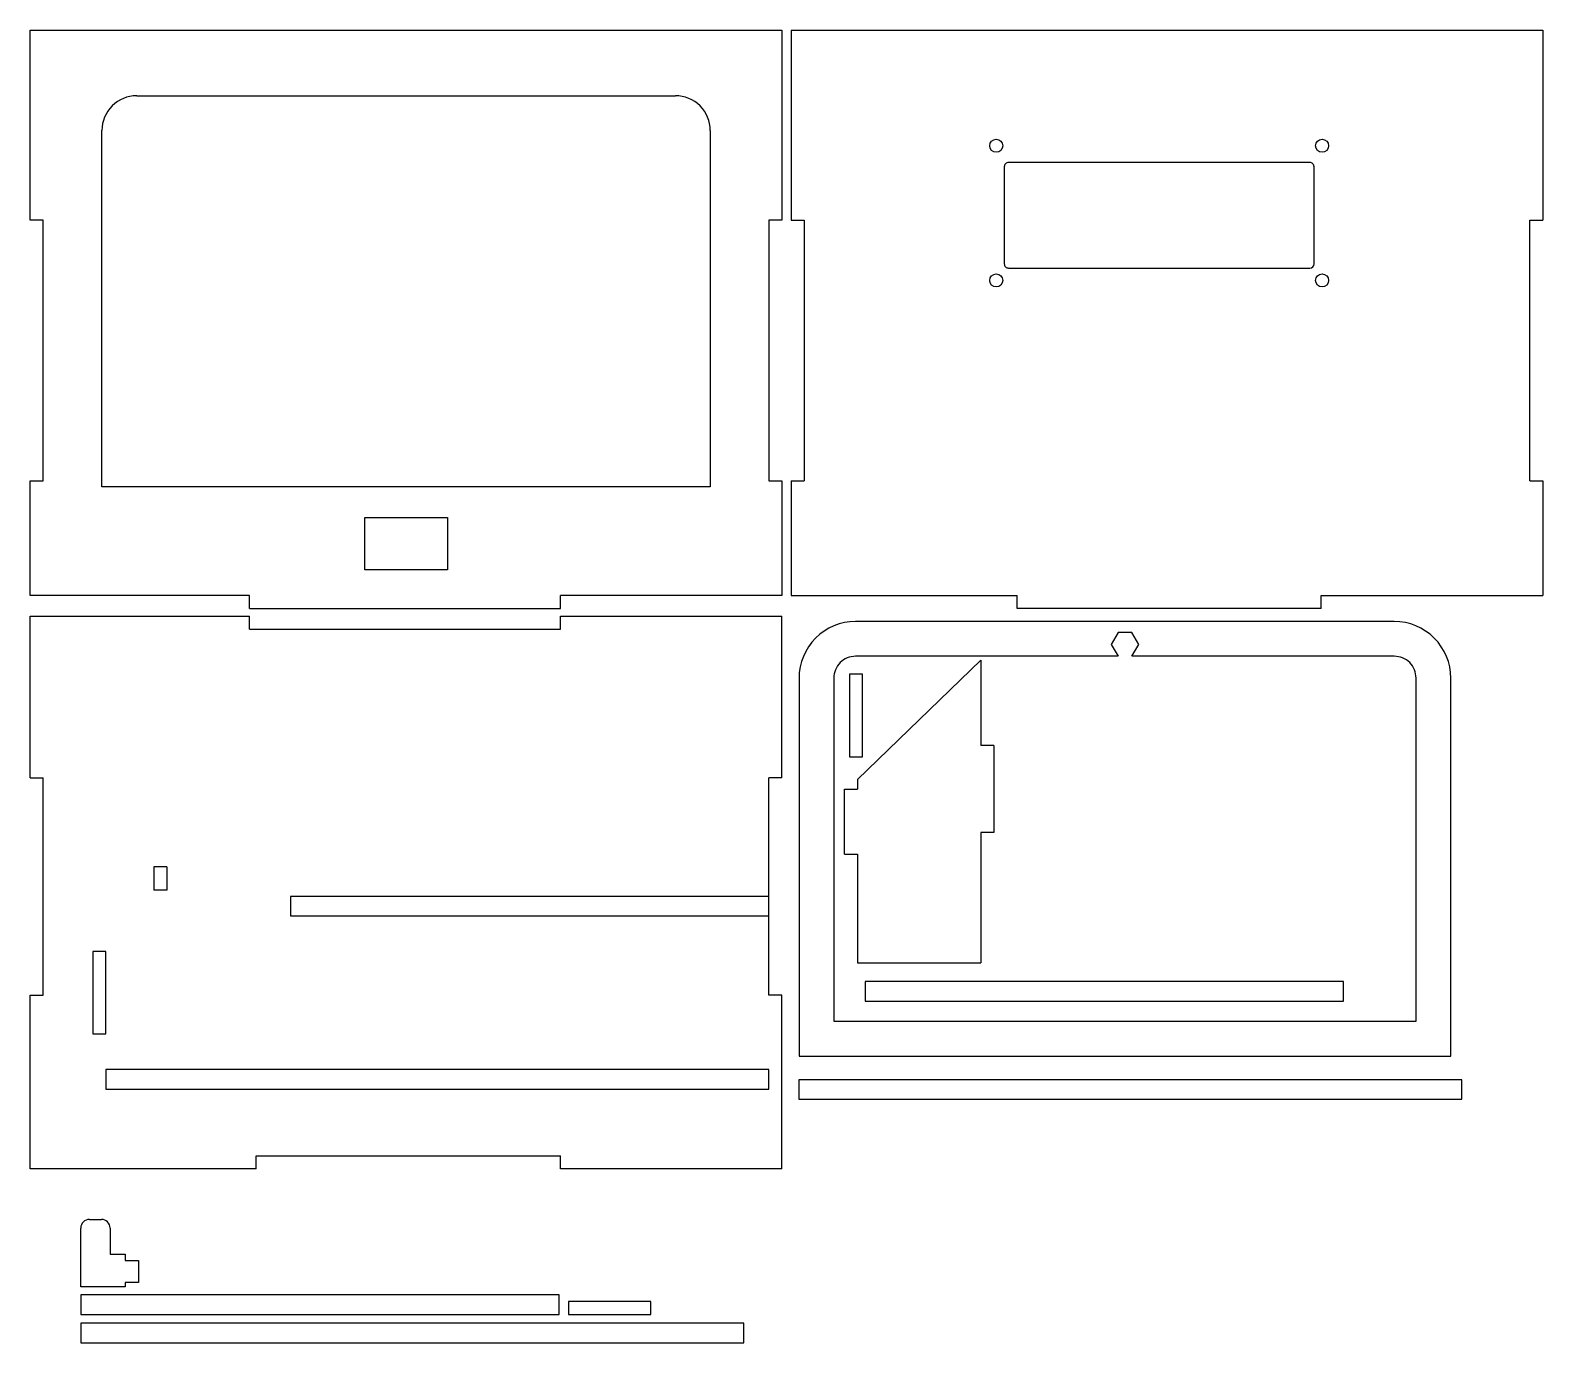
# Model space of a CAD drawing. Header units: millimetres. Extents: x -277 to 743, y -507 to 333.
# Drawn here: x 394.8 to 742.9, y -125.7 to 176.4 of the extents above; entities that cross this region are included whole.
import ezdxf

# ---------------------------------------------------------------- set-up
doc = ezdxf.new("R2010")
doc.units = ezdxf.units.MM
doc.header["$MEASUREMENT"] = 0
doc.layers.add('Camada 1', color=7, linetype='Continuous')

msp = doc.modelspace()

# ---------------------------------------------------------------- linework, layer by layer
at = {"layer": 'Camada 1', "color": 140, "lineweight": 25}
for points in [[(394.8453, 132.6673), (394.8453, 132.6673), (394.8453, 176.3642), (394.8453, 176.3642)], [(394.8453, 176.3642), (394.8453, 176.3642), (567.8453, 176.3642), (567.8453, 176.3642)], [(567.8453, 176.3642), (567.8453, 176.3642), (567.8453, 132.6673), (567.8453, 132.6673)], [(569.9453, 176.303), (569.9453, 176.303), (569.9453, 132.6673), (569.9453, 132.6673)], [(739.9453, 176.303), (739.9453, 176.303), (569.9453, 176.303), (569.9453, 176.303)], [(739.9453, 176.3642), (739.9453, 176.3642), (742.9453, 176.3642), (742.9453, 176.3642)], [(739.9453, 176.3642), (739.9453, 176.3642), (739.9453, 176.303), (739.9453, 176.303)], [(742.9453, 176.3642), (742.9453, 176.3642), (742.9453, 132.6673), (742.9453, 132.6673)], [(419.3453, 161.303), (419.3453, 161.303), (543.3453, 161.303), (543.3453, 161.303)], [(411.3453, 71.303), (411.3453, 71.303), (411.3453, 153.303), (411.3453, 153.303)], [(551.3453, 153.303), (551.3453, 153.303), (551.3453, 71.303), (551.3453, 71.303)], [(619.0103, 144.9342), (619.0103, 144.9342), (619.0103, 122.6342), (619.0103, 122.6342)], [(689.3103, 145.9342), (689.3103, 145.9342), (620.0103, 145.9342), (620.0103, 145.9342)], [(690.3103, 122.6342), (690.3103, 122.6342), (690.3103, 144.9342), (690.3103, 144.9342)], [(397.8453, 132.6673), (397.8453, 132.6673), (394.8453, 132.6673), (394.8453, 132.6673)], [(397.8453, 72.6673), (397.8453, 72.6673), (397.8453, 132.6673), (397.8453, 132.6673)], [(567.8453, 132.6673), (567.8453, 132.6673), (564.8453, 132.6673), (564.8453, 132.6673)], [(564.8453, 132.6673), (564.8453, 132.6673), (564.8453, 72.6673), (564.8453, 72.6673)], [(569.9453, 132.6673), (569.9453, 132.6673), (572.9453, 132.6673), (572.9453, 132.6673)], [(572.9453, 132.6673), (572.9453, 132.6673), (572.9453, 72.6673), (572.9453, 72.6673)], [(739.9453, 72.6673), (739.9453, 72.6673), (739.9453, 132.6673), (739.9453, 132.6673)], [(739.9453, 132.6673), (739.9453, 132.6673), (742.9453, 132.6673), (742.9453, 132.6673)], [(689.3103, 121.6342), (689.8626, 121.6342), (690.3103, 122.0819), (690.3103, 122.6342)], [(620.0103, 121.6342), (620.0103, 121.6342), (689.3103, 121.6342), (689.3103, 121.6342)], [(394.8453, 46.303), (394.8453, 46.303), (394.8453, 72.6673), (394.8453, 72.6673)], [(394.8453, 72.6673), (394.8453, 72.6673), (397.8453, 72.6673), (397.8453, 72.6673)], [(551.3453, 71.303), (551.3453, 71.303), (411.3453, 71.303), (411.3453, 71.303)], [(564.8453, 72.6673), (564.8453, 72.6673), (567.8453, 72.6673), (567.8453, 72.6673)], [(567.8453, 72.6673), (567.8453, 72.6673), (567.8453, 46.303), (567.8453, 46.303)], [(569.9453, 72.6673), (569.9453, 72.6673), (572.9453, 72.6673), (572.9453, 72.6673)], [(569.9453, 72.6673), (569.9453, 72.6673), (569.9453, 46.303), (569.9453, 46.303)], [(739.9453, 72.6673), (739.9453, 72.6673), (742.9453, 72.6673), (742.9453, 72.6673)], [(742.9453, 72.6673), (742.9453, 72.6673), (742.9453, 46.303), (742.9453, 46.303)], [(471.8453, 64.1922), (471.8453, 64.1922), (490.8453, 64.1922), (490.8453, 64.1922)], [(471.8453, 52.1922), (471.8453, 52.1922), (471.8453, 64.1922), (471.8453, 64.1922)], [(490.8453, 64.1922), (490.8453, 64.1922), (490.8453, 52.1922), (490.8453, 52.1922)], [(490.8453, 52.1922), (490.8453, 52.1922), (471.8453, 52.1922), (471.8453, 52.1922)], [(445.3134, 46.303), (445.3134, 46.303), (394.8453, 46.303), (394.8453, 46.303)], [(445.3134, 43.303), (445.3134, 43.303), (445.3134, 46.303), (445.3134, 46.303)], [(567.8453, 46.303), (567.8453, 46.303), (516.8453, 46.303), (516.8453, 46.303)], [(516.8453, 43.303), (516.8453, 43.303), (516.8453, 46.303), (516.8453, 46.303)], [(569.9453, 46.303), (569.9453, 46.303), (621.9453, 46.303), (621.9453, 46.303)], [(621.9453, 43.303), (621.9453, 43.303), (621.9453, 46.303), (621.9453, 46.303)], [(691.9453, 43.303), (691.9453, 43.303), (691.9453, 46.303), (691.9453, 46.303)], [(691.9453, 46.303), (691.9453, 46.303), (742.9453, 46.303), (742.9453, 46.303)], [(445.3134, 43.303), (445.3134, 43.303), (516.8453, 43.303), (516.8453, 43.303)], [(691.9453, 43.303), (691.9453, 43.303), (621.9453, 43.303), (621.9453, 43.303)], [(394.8453, 41.503), (394.8453, 41.503), (445.3134, 41.503), (445.3134, 41.503)], [(394.8453, 4.3264), (394.8453, 4.3264), (394.8453, 41.503), (394.8453, 41.503)], [(445.3134, 38.503), (445.3134, 38.503), (445.3134, 41.503), (445.3134, 41.503)], [(445.3134, 38.503), (445.3134, 38.503), (516.8453, 38.503), (516.8453, 38.503)], [(516.8453, 41.503), (516.8453, 41.503), (567.8453, 41.503), (567.8453, 41.503)], [(516.8453, 38.503), (516.8453, 38.503), (516.8453, 41.503), (516.8453, 41.503)], [(567.8453, 4.3264), (567.8453, 4.3264), (567.8453, 41.503), (567.8453, 41.503)], [(708.7813, 40.2862), (708.7813, 40.2862), (584.7813, 40.2862), (584.7813, 40.2862)], [(645.1936, 37.7862), (645.1936, 37.7862), (643.6059, 35.0362), (643.6059, 35.0362)], [(643.6059, 35.0362), (643.6059, 35.0362), (645.1936, 32.2862), (645.1936, 32.2862)], [(648.369, 37.7862), (648.369, 37.7862), (645.1936, 37.7862), (645.1936, 37.7862)], [(649.9567, 35.0362), (649.9567, 35.0362), (648.369, 37.7862), (648.369, 37.7862)], [(648.369, 32.2862), (648.369, 32.2862), (649.9567, 35.0362), (649.9567, 35.0362)], [(645.1936, 32.2862), (645.1936, 32.2862), (584.7813, 32.2862), (584.7813, 32.2862)], [(585.2376, 3.9698), (585.2376, 3.9698), (613.5872, 31.4049), (613.5872, 31.4049)], [(613.5872, 31.4049), (613.5872, 31.4049), (613.5872, 11.7193), (613.5872, 11.7193)], [(708.7813, 32.2862), (708.7813, 32.2862), (648.369, 32.2862), (648.369, 32.2862)], [(583.3798, 28.1605), (583.3798, 28.1605), (583.3798, 9.1605), (583.3798, 9.1605)], [(586.3798, 28.1605), (586.3798, 28.1605), (583.3798, 28.1605), (583.3798, 28.1605)], [(586.3798, 9.1605), (586.3798, 9.1605), (586.3798, 28.1605), (586.3798, 28.1605)], [(571.7813, 27.2862), (571.7813, 27.2862), (571.7813, -59.7138), (571.7813, -59.7138)], [(579.7813, 27.2862), (579.7813, 27.2862), (579.7813, -51.7138), (579.7813, -51.7138)], [(713.7813, -51.7138), (713.7813, -51.7138), (713.7813, 27.2862), (713.7813, 27.2862)], [(721.7813, -59.7138), (721.7813, -59.7138), (721.7813, 27.2862), (721.7813, 27.2862)], [(616.5872, 11.7193), (616.5872, 11.7193), (613.5872, 11.7193), (613.5872, 11.7193)], [(616.5872, 11.7193), (616.5872, 11.7193), (616.5872, -8.2807), (616.5872, -8.2807)], [(583.3798, 9.1605), (583.3798, 9.1605), (586.3798, 9.1605), (586.3798, 9.1605)], [(394.8453, 4.3264), (394.8453, 4.3264), (397.8453, 4.3264), (397.8453, 4.3264)], [(397.8453, -45.6736), (397.8453, -45.6736), (397.8453, 4.3264), (397.8453, 4.3264)], [(564.8453, -45.6736), (564.8453, -45.6736), (564.8453, 4.3264), (564.8453, 4.3264)], [(567.8453, 4.3264), (567.8453, 4.3264), (564.8453, 4.3264), (564.8453, 4.3264)], [(585.2376, 3.9698), (585.2376, 3.9698), (585.2376, 1.7193), (585.2376, 1.7193)], [(582.2376, 1.7193), (582.2376, 1.7193), (585.2376, 1.7193), (585.2376, 1.7193)], [(582.2376, -13.2807), (582.2376, -13.2807), (582.2376, 1.7193), (582.2376, 1.7193)], [(613.5872, -8.2807), (613.5872, -8.2807), (613.5872, -38.2807), (613.5872, -38.2807)], [(616.5872, -8.2807), (616.5872, -8.2807), (613.5872, -8.2807), (613.5872, -8.2807)], [(582.2376, -13.2807), (582.2376, -13.2807), (585.2376, -13.2807), (585.2376, -13.2807)], [(585.2376, -13.2807), (585.2376, -13.2807), (585.2376, -38.2807), (585.2376, -38.2807)], [(426.298, -16.2039), (426.298, -16.2039), (423.298, -16.2039), (423.298, -16.2039)], [(423.298, -16.2039), (423.298, -16.2039), (423.298, -21.52), (423.298, -21.52)], [(426.298, -16.2039), (426.298, -16.2039), (426.298, -21.52), (426.298, -21.52)], [(426.298, -21.52), (426.298, -21.52), (423.298, -21.52), (423.298, -21.52)], [(454.7274, -22.9619), (454.7274, -22.9619), (454.7274, -27.4619), (454.7274, -27.4619)], [(564.8453, -22.9619), (564.8453, -22.9619), (454.7274, -22.9619), (454.7274, -22.9619)], [(454.7274, -27.4619), (454.7274, -27.4619), (564.8453, -27.4619), (564.8453, -27.4619)], [(412.248, -35.6368), (412.248, -35.6368), (409.248, -35.6368), (409.248, -35.6368)], [(409.248, -35.6368), (409.248, -35.6368), (409.248, -54.6368), (409.248, -54.6368)], [(412.248, -54.6368), (412.248, -54.6368), (412.248, -35.6368), (412.248, -35.6368)], [(585.2376, -38.2807), (585.2376, -38.2807), (613.5872, -38.2807), (613.5872, -38.2807)], [(586.9709, -42.5895), (586.9709, -42.5895), (586.9709, -47.0895), (586.9709, -47.0895)], [(697.0888, -42.5895), (697.0888, -42.5895), (586.9709, -42.5895), (586.9709, -42.5895)], [(697.0888, -47.0895), (697.0888, -47.0895), (697.0888, -42.5895), (697.0888, -42.5895)], [(394.8453, -45.6736), (394.8453, -45.6736), (397.8453, -45.6736), (397.8453, -45.6736)], [(394.8453, -85.6736), (394.8453, -85.6736), (394.8453, -45.6736), (394.8453, -45.6736)], [(567.8453, -45.6736), (567.8453, -45.6736), (564.8453, -45.6736), (564.8453, -45.6736)], [(567.8453, -85.6736), (567.8453, -85.6736), (567.8453, -45.6736), (567.8453, -45.6736)], [(586.9709, -47.0895), (586.9709, -47.0895), (697.0888, -47.0895), (697.0888, -47.0895)], [(579.7813, -51.7138), (579.7813, -51.7138), (713.7813, -51.7138), (713.7813, -51.7138)], [(409.248, -54.6368), (409.248, -54.6368), (412.248, -54.6368), (412.248, -54.6368)], [(571.7813, -59.7138), (571.7813, -59.7138), (721.7813, -59.7138), (721.7813, -59.7138)], [(412.248, -62.8116), (412.248, -62.8116), (412.248, -67.3116), (412.248, -67.3116)], [(564.8453, -62.8116), (564.8453, -62.8116), (412.248, -62.8116), (412.248, -62.8116)], [(564.8453, -67.3116), (564.8453, -67.3116), (564.8453, -62.8116), (564.8453, -62.8116)], [(571.7284, -65.1673), (571.7284, -65.1673), (571.7284, -69.6673), (571.7284, -69.6673)], [(724.3256, -65.1673), (724.3256, -65.1673), (571.7284, -65.1673), (571.7284, -65.1673)], [(724.3256, -69.6673), (724.3256, -69.6673), (724.3256, -65.1673), (724.3256, -65.1673)], [(412.248, -67.3116), (412.248, -67.3116), (564.8453, -67.3116), (564.8453, -67.3116)], [(571.7284, -69.6673), (571.7284, -69.6673), (724.3256, -69.6673), (724.3256, -69.6673)], [(446.8453, -85.6736), (446.8453, -85.6736), (446.8453, -82.6736), (446.8453, -82.6736)], [(446.8453, -82.6736), (446.8453, -82.6736), (516.8453, -82.6736), (516.8453, -82.6736)], [(516.8453, -85.6736), (516.8453, -85.6736), (516.8453, -82.6736), (516.8453, -82.6736)], [(446.8453, -85.6736), (446.8453, -85.6736), (394.8453, -85.6736), (394.8453, -85.6736)], [(567.8453, -85.6736), (567.8453, -85.6736), (516.8453, -85.6736), (516.8453, -85.6736)], [(406.4777, -114.6925), (406.4777, -114.6925), (406.4777, -119.1925), (406.4777, -119.1925)], [(516.5956, -114.6925), (516.5956, -114.6925), (406.4777, -114.6925), (406.4777, -114.6925)], [(516.5956, -119.1925), (516.5956, -119.1925), (516.5956, -114.6925), (516.5956, -114.6925)], [(537.6956, -116.1925), (537.6956, -116.1925), (518.6956, -116.1925), (518.6956, -116.1925)], [(518.6956, -116.1925), (518.6956, -116.1925), (518.6956, -119.1925), (518.6956, -119.1925)], [(537.6956, -119.1925), (537.6956, -119.1925), (537.6956, -116.1925), (537.6956, -116.1925)], [(406.4777, -119.1925), (406.4777, -119.1925), (516.5956, -119.1925), (516.5956, -119.1925)], [(406.4777, -121.1925), (406.4777, -121.1925), (406.4777, -125.6925), (406.4777, -125.6925)], [(559.0749, -121.1925), (559.0749, -121.1925), (406.4777, -121.1925), (406.4777, -121.1925)], [(518.6956, -119.1925), (518.6956, -119.1925), (537.6956, -119.1925), (537.6956, -119.1925)], [(559.0749, -125.6925), (559.0749, -125.6925), (559.0749, -121.1925), (559.0749, -121.1925)], [(406.4777, -125.6925), (406.4777, -125.6925), (559.0749, -125.6925), (559.0749, -125.6925)]]:
    msp.add_open_spline(points, degree=3, dxfattribs=at)
for points, knots in [([(419.3453, 161.303), (417.2236, 161.303), (415.1887, 160.4601), (413.6884, 158.9598), (412.1882, 157.4595), (411.3453, 155.4247), (411.3453, 153.303)], [0, 0, 0, 0, 0.5, 0.5, 0.5, 1, 1, 1, 1]), ([(551.3453, 153.303), (551.3453, 155.4247), (550.5024, 157.4595), (549.0022, 158.9598), (547.5019, 160.4601), (545.467, 161.303), (543.3453, 161.303)], [0, 0, 0, 0, 0.5, 0.5, 0.5, 1, 1, 1, 1]), ([(618.6603, 149.7842), (618.6603, 150.6126), (617.9887, 151.2842), (617.1603, 151.2842), (616.3319, 151.2842), (615.6603, 150.6126), (615.6603, 149.7842), (615.6603, 148.9558), (616.3319, 148.2842), (617.1603, 148.2842), (617.9887, 148.2842), (618.6603, 148.9558), (618.6603, 149.7842)], [0, 0, 0, 0, 0.25, 0.25, 0.25, 0.5, 0.5, 0.5, 0.75, 0.75, 0.75, 1, 1, 1, 1]), ([(693.6603, 149.7842), (693.6603, 150.6126), (692.9887, 151.2842), (692.1603, 151.2842), (691.3319, 151.2842), (690.6603, 150.6126), (690.6603, 149.7842), (690.6603, 148.9558), (691.3319, 148.2842), (692.1603, 148.2842), (692.9887, 148.2842), (693.6603, 148.9558), (693.6603, 149.7842)], [0, 0, 0, 0, 0.25, 0.25, 0.25, 0.5, 0.5, 0.5, 0.75, 0.75, 0.75, 1, 1, 1, 1]), ([(620.0103, 145.9342), (619.7451, 145.9342), (619.4907, 145.8289), (619.3032, 145.6413), (619.1157, 145.4538), (619.0103, 145.1994), (619.0103, 144.9342)], [0, 0, 0, 0, 0.5, 0.5, 0.5, 1, 1, 1, 1]), ([(690.3103, 144.9342), (690.3103, 145.1994), (690.205, 145.4538), (690.0174, 145.6413), (689.8299, 145.8289), (689.5755, 145.9342), (689.3103, 145.9342)], [0, 0, 0, 0, 0.5, 0.5, 0.5, 1, 1, 1, 1]), ([(619.0103, 122.6342), (619.0103, 122.369), (619.1157, 122.1146), (619.3032, 121.9271), (619.4907, 121.7396), (619.7451, 121.6342), (620.0103, 121.6342)], [0, 0, 0, 0, 0.5, 0.5, 0.5, 1, 1, 1, 1]), ([(618.6603, 118.7842), (618.6603, 119.6126), (617.9887, 120.2842), (617.1603, 120.2842), (616.3319, 120.2842), (615.6603, 119.6126), (615.6603, 118.7842), (615.6603, 117.9558), (616.3319, 117.2842), (617.1603, 117.2842), (617.9887, 117.2842), (618.6603, 117.9558), (618.6603, 118.7842)], [0, 0, 0, 0, 0.25, 0.25, 0.25, 0.5, 0.5, 0.5, 0.75, 0.75, 0.75, 1, 1, 1, 1]), ([(693.6603, 118.7842), (693.6603, 119.6126), (692.9887, 120.2842), (692.1603, 120.2842), (691.3319, 120.2842), (690.6603, 119.6126), (690.6603, 118.7842), (690.6603, 117.9558), (691.3319, 117.2842), (692.1603, 117.2842), (692.9887, 117.2842), (693.6603, 117.9558), (693.6603, 118.7842)], [0, 0, 0, 0, 0.25, 0.25, 0.25, 0.5, 0.5, 0.5, 0.75, 0.75, 0.75, 1, 1, 1, 1]), ([(584.7813, 40.2862), (581.3335, 40.2862), (578.0269, 38.9166), (575.5889, 36.4786), (573.1509, 34.0406), (571.7813, 30.734), (571.7813, 27.2862)], [0, 0, 0, 0, 0.5, 0.5, 0.5, 1, 1, 1, 1]), ([(721.7813, 27.2862), (721.7813, 30.734), (720.4117, 34.0406), (717.9737, 36.4786), (715.5357, 38.9166), (712.2291, 40.2862), (708.7813, 40.2862)], [0, 0, 0, 0, 0.5, 0.5, 0.5, 1, 1, 1, 1]), ([(584.7813, 32.2862), (583.4552, 32.2862), (582.1834, 31.7594), (581.2458, 30.8217), (580.3081, 29.8841), (579.7813, 28.6123), (579.7813, 27.2862)], [0, 0, 0, 0, 0.5, 0.5, 0.5, 1, 1, 1, 1]), ([(713.7813, 27.2862), (713.7813, 28.6123), (713.2545, 29.8841), (712.3168, 30.8217), (711.3792, 31.7594), (710.1074, 32.2862), (708.7813, 32.2862)], [0, 0, 0, 0, 0.5, 0.5, 0.5, 1, 1, 1, 1])]:
    msp.add_open_spline(points, degree=3, knots=knots, dxfattribs=at)
at = {"layer": 'Camada 1', "color": 114, "lineweight": 25}
for points in [[(408.4777, -97.2925), (407.9473, -97.2925), (407.4386, -97.5032), (407.0635, -97.8783), (406.6885, -98.2534), (406.4777, -98.7621), (406.4777, -99.2925)], [(413.2263, -99.2925), (413.2263, -98.7621), (413.0155, -98.2534), (412.6405, -97.8783), (412.2654, -97.5032), (411.7567, -97.2925), (411.2263, -97.2925)]]:
    msp.add_open_spline(points, degree=3, knots=[0, 0, 0, 0, 0.5, 0.5, 0.5, 1, 1, 1, 1], dxfattribs=at)
for points in [[(408.4777, -97.2925), (408.4777, -97.2925), (411.2263, -97.2925), (411.2263, -97.2925)], [(406.4777, -112.7925), (406.4777, -112.7925), (406.4777, -99.2925), (406.4777, -99.2925)], [(413.2263, -99.2925), (413.2263, -99.2925), (413.2263, -105.2925), (413.2263, -105.2925)], [(413.2263, -105.2925), (413.2263, -105.2925), (416.7263, -105.2925), (416.7263, -105.2925)], [(416.7263, -105.2925), (416.7263, -105.2925), (416.7263, -106.7925), (416.7263, -106.7925)], [(416.7263, -106.7925), (416.7263, -106.7925), (419.7263, -106.7925), (419.7263, -106.7925)], [(419.7263, -106.7925), (419.7263, -106.7925), (419.7263, -111.7925), (419.7263, -111.7925)], [(416.7263, -112.7925), (416.7263, -112.7925), (406.4777, -112.7925), (406.4777, -112.7925)], [(416.7263, -111.7925), (416.7263, -111.7925), (416.7263, -112.7925), (416.7263, -112.7925)], [(419.7263, -111.7925), (419.7263, -111.7925), (416.7263, -111.7925), (416.7263, -111.7925)]]:
    msp.add_open_spline(points, degree=3, dxfattribs=at)

doc.saveas('drawing.dxf')
